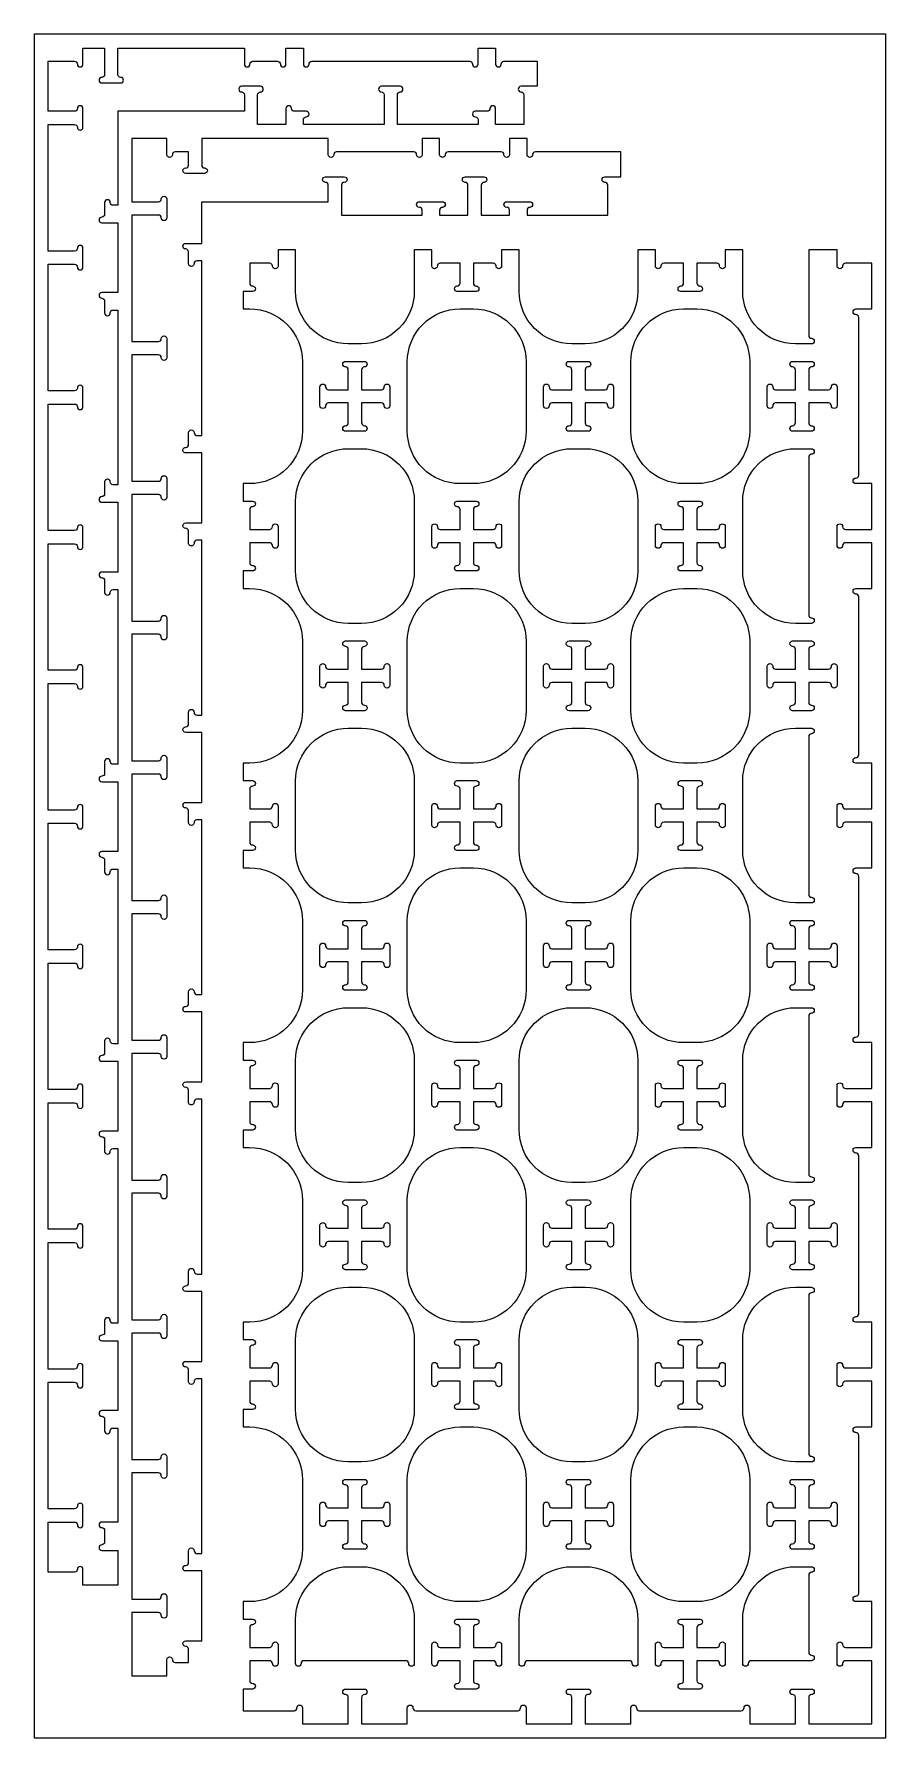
# Model space of a CAD drawing. Header units: inches. Extents: x 1367 to 1651, y -1653 to -1438.
# Drawn here: x 1445.7 to 1493.7, y -1652.5 to -1556.5 of the extents above; entities that cross this region are included whole.
import ezdxf

# ---------------------------------------------------------------- set-up
doc = ezdxf.new("R2010")
doc.units = ezdxf.units.IN
doc.header["$MEASUREMENT"] = 0
doc.layers.add('000_NOTES', color=6, linetype='Continuous')
doc.layers.add('CUT_THRU', color=7, linetype='Continuous')

msp = doc.modelspace()

# ---------------------------------------------------------------- linework, layer by layer
at = {"layer": 'CUT_THRU'}
for points in [[(1473.16, -1559.793, -0.414214), (1473.318, -1559.951), (1473.318, -1561.634), (1471.723, -1561.634), (1471.723, -1560.728, 1), (1471.408, -1560.728, -0.414214), (1471.251, -1560.886), (1470.581, -1560.886, 1), (1470.581, -1561.201, -0.414214), (1470.739, -1561.358), (1470.739, -1561.634), (1466.192, -1561.634), (1466.192, -1559.951, -0.414214), (1466.349, -1559.793, 1), (1466.349, -1559.478), (1465.286, -1559.478, 1), (1465.286, -1559.793, -0.414214), (1465.444, -1559.951), (1465.444, -1561.634), (1460.896, -1561.634), (1460.896, -1561.358, -0.414214), (1461.054, -1561.201, 1), (1461.054, -1560.886), (1460.384, -1560.886, -0.414214), (1460.227, -1560.728, 1), (1459.912, -1560.728), (1459.912, -1561.634), (1458.318, -1561.634), (1458.318, -1559.951, -0.414214), (1458.475, -1559.793, 1), (1458.475, -1559.478), (1457.412, -1559.478, 1), (1457.412, -1559.793, -0.414214), (1457.569, -1559.951), (1457.569, -1560.886), (1450.444, -1560.886), (1450.444, -1566.181), (1450.168, -1566.181, -0.414214), (1450.01, -1566.024, 1), (1449.695, -1566.024), (1449.695, -1566.693, -0.414214), (1449.538, -1566.85, 1), (1449.538, -1567.165), (1450.444, -1567.165), (1450.444, -1571.102), (1449.538, -1571.102, 1), (1449.538, -1571.417, -0.414214), (1449.695, -1571.575), (1449.695, -1572.244, 1), (1450.01, -1572.244, -0.414214), (1450.168, -1572.087), (1450.444, -1572.087), (1450.444, -1581.929), (1450.168, -1581.929, -0.414214), (1450.01, -1581.772, 1), (1449.695, -1581.772), (1449.695, -1582.441, -0.414214), (1449.538, -1582.599, 1), (1449.538, -1582.913), (1450.444, -1582.913), (1450.444, -1586.85), (1449.538, -1586.85, 1), (1449.538, -1587.165, -0.414214), (1449.695, -1587.323), (1449.695, -1587.992, 1), (1450.01, -1587.992, -0.414214), (1450.168, -1587.835), (1450.444, -1587.835), (1450.444, -1597.677), (1450.168, -1597.677, -0.414214), (1450.01, -1597.52, 1), (1449.695, -1597.52), (1449.695, -1598.189, -0.414214), (1449.538, -1598.347, 1), (1449.538, -1598.662), (1450.444, -1598.662), (1450.444, -1602.599), (1449.538, -1602.599, 1), (1449.538, -1602.913, -0.414214), (1449.695, -1603.071), (1449.695, -1603.74, 1), (1450.01, -1603.74, -0.414214), (1450.168, -1603.583), (1450.444, -1603.583), (1450.444, -1613.425), (1450.168, -1613.425, -0.414214), (1450.01, -1613.268, 1), (1449.695, -1613.268), (1449.695, -1613.937, -0.414214), (1449.538, -1614.095, 1), (1449.538, -1614.41), (1450.444, -1614.41), (1450.444, -1618.347), (1449.538, -1618.347, 1), (1449.538, -1618.662, -0.414214), (1449.695, -1618.819), (1449.695, -1619.488, 1), (1450.01, -1619.488, -0.414214), (1450.168, -1619.331), (1450.444, -1619.331), (1450.444, -1629.173), (1450.168, -1629.173, -0.414214), (1450.01, -1629.016, 1), (1449.695, -1629.016), (1449.695, -1629.685, -0.414214), (1449.538, -1629.843, 1), (1449.538, -1630.158), (1450.444, -1630.158), (1450.444, -1634.095), (1449.538, -1634.095, 1), (1449.538, -1634.41, -0.414214), (1449.695, -1634.567), (1449.695, -1635.236, 1), (1450.01, -1635.236, -0.414214), (1450.168, -1635.079), (1450.444, -1635.079), (1450.444, -1640.374), (1449.538, -1640.374, 1), (1449.538, -1640.689, -0.414214), (1449.695, -1640.847), (1449.695, -1641.496, -0.414214), (1449.538, -1641.654, 1), (1449.538, -1641.969), (1450.444, -1641.969), (1450.444, -1643.937), (1448.475, -1643.937), (1448.475, -1643.032, 1), (1448.16, -1643.032, -0.414214), (1448.003, -1643.189), (1446.507, -1643.189), (1446.507, -1640.374), (1448.003, -1640.374, -0.414214), (1448.16, -1640.532, 1), (1448.475, -1640.532), (1448.475, -1639.469, 1), (1448.16, -1639.469, -0.414214), (1448.003, -1639.626), (1446.507, -1639.626), (1446.507, -1632.5), (1448.003, -1632.5, -0.414214), (1448.16, -1632.658, 1), (1448.475, -1632.658), (1448.475, -1631.595, 1), (1448.16, -1631.595, -0.414214), (1448.003, -1631.752), (1446.507, -1631.752), (1446.507, -1624.626), (1448.003, -1624.626, -0.414214), (1448.16, -1624.784, 1), (1448.475, -1624.784), (1448.475, -1623.721, 1), (1448.16, -1623.721, -0.414214), (1448.003, -1623.878), (1446.507, -1623.878), (1446.507, -1616.752), (1448.003, -1616.752, -0.414214), (1448.16, -1616.91, 1), (1448.475, -1616.91), (1448.475, -1615.847, 1), (1448.16, -1615.847, -0.414214), (1448.003, -1616.004), (1446.507, -1616.004), (1446.507, -1608.878), (1448.003, -1608.878, -0.414214), (1448.16, -1609.036, 1), (1448.475, -1609.036), (1448.475, -1607.973, 1), (1448.16, -1607.973, -0.414214), (1448.003, -1608.13), (1446.507, -1608.13), (1446.507, -1601.004), (1448.003, -1601.004, -0.414214), (1448.16, -1601.162, 1), (1448.475, -1601.162), (1448.475, -1600.099, 1), (1448.16, -1600.099, -0.414214), (1448.003, -1600.256), (1446.507, -1600.256), (1446.507, -1593.13), (1448.003, -1593.13, -0.414214), (1448.16, -1593.287, 1), (1448.475, -1593.287), (1448.475, -1592.225, 1), (1448.16, -1592.225, -0.414214), (1448.003, -1592.382), (1446.507, -1592.382), (1446.507, -1585.256), (1448.003, -1585.256, -0.414214), (1448.16, -1585.413, 1), (1448.475, -1585.413), (1448.475, -1584.35, 1), (1448.16, -1584.35, -0.414214), (1448.003, -1584.508), (1446.507, -1584.508), (1446.507, -1577.382), (1448.003, -1577.382, -0.414214), (1448.16, -1577.539, 1), (1448.475, -1577.539), (1448.475, -1576.476, 1), (1448.16, -1576.476, -0.414214), (1448.003, -1576.634), (1446.507, -1576.634), (1446.507, -1569.508), (1448.003, -1569.508, -0.414214), (1448.16, -1569.665, 1), (1448.475, -1569.665), (1448.475, -1568.602, 1), (1448.16, -1568.602, -0.414214), (1448.003, -1568.76), (1446.507, -1568.76), (1446.507, -1561.634), (1448.003, -1561.634, -0.414214), (1448.16, -1561.791, 1), (1448.475, -1561.791), (1448.475, -1560.728, 1), (1448.16, -1560.728, -0.414214), (1448.003, -1560.886), (1446.507, -1560.886), (1446.507, -1558.071), (1448.003, -1558.071, -0.414214), (1448.16, -1558.228, 1), (1448.475, -1558.228), (1448.475, -1557.323), (1449.695, -1557.323), (1449.695, -1558.819, -0.414214), (1449.538, -1558.976, 1), (1449.538, -1559.291), (1450.601, -1559.291, 1), (1450.601, -1558.976, -0.414214), (1450.444, -1558.819), (1450.444, -1557.323), (1457.569, -1557.323), (1457.569, -1558.228, 1), (1457.884, -1558.228, -0.414214), (1458.042, -1558.071), (1459.44, -1558.071, -0.414214), (1459.597, -1558.228, 1), (1459.912, -1558.228), (1459.912, -1557.323), (1460.896, -1557.323), (1460.896, -1558.228, 1), (1461.211, -1558.228, -0.414214), (1461.369, -1558.071), (1470.266, -1558.071, -0.414214), (1470.424, -1558.228, 1), (1470.739, -1558.228), (1470.739, -1557.323), (1471.723, -1557.323), (1471.723, -1558.228, 1), (1472.038, -1558.228, -0.414214), (1472.195, -1558.071), (1474.066, -1558.071), (1474.066, -1559.478), (1473.16, -1559.478, 1), (1473.16, -1559.793, -0.414214)], [(1478.79, -1563.169), (1473.967, -1563.169, 0.414214), (1473.81, -1563.327, -1), (1473.495, -1563.327), (1473.495, -1562.421), (1472.51, -1562.421), (1472.51, -1563.327, -1), (1472.195, -1563.327, 0.414214), (1472.038, -1563.169), (1469.046, -1563.169, 0.414214), (1468.888, -1563.327, -1), (1468.573, -1563.327), (1468.573, -1562.421), (1467.589, -1562.421), (1467.589, -1563.327, -1), (1467.274, -1563.327, 0.414214), (1467.117, -1563.169), (1462.766, -1563.169, 0.414214), (1462.609, -1563.327, -1), (1462.294, -1563.327), (1462.294, -1562.421), (1455.168, -1562.421), (1455.168, -1563.917, 0.414214), (1455.325, -1564.075, -1), (1455.325, -1564.39), (1454.262, -1564.39, -1), (1454.262, -1564.075, 0.414214), (1454.42, -1563.917), (1454.42, -1563.169), (1453.672, -1563.169, 0.414214), (1453.514, -1563.327, -1), (1453.199, -1563.327), (1453.199, -1562.421), (1451.231, -1562.421), (1451.231, -1565.984), (1452.727, -1565.984, 0.414214), (1452.884, -1565.827, -1), (1453.199, -1565.827), (1453.199, -1566.89, -1), (1452.884, -1566.89, 0.414214), (1452.727, -1566.732), (1451.231, -1566.732), (1451.231, -1573.858), (1452.727, -1573.858, 0.414214), (1452.884, -1573.701, -1), (1453.199, -1573.701), (1453.199, -1574.764, -1), (1452.884, -1574.764, 0.414214), (1452.727, -1574.606), (1451.231, -1574.606), (1451.231, -1581.732), (1452.727, -1581.732, 0.414214), (1452.884, -1581.575, -1), (1453.199, -1581.575), (1453.199, -1582.638, -1), (1452.884, -1582.638, 0.414214), (1452.727, -1582.48), (1451.231, -1582.48), (1451.231, -1589.606), (1452.727, -1589.606, 0.414214), (1452.884, -1589.449, -1), (1453.199, -1589.449), (1453.199, -1590.512, -1), (1452.884, -1590.512, 0.414214), (1452.727, -1590.354), (1451.231, -1590.354), (1451.231, -1597.48), (1452.727, -1597.48, 0.414214), (1452.884, -1597.323, -1), (1453.199, -1597.323), (1453.199, -1598.386, -1), (1452.884, -1598.386, 0.414214), (1452.727, -1598.228), (1451.231, -1598.228), (1451.231, -1605.354), (1452.727, -1605.354, 0.414214), (1452.884, -1605.197, -1), (1453.199, -1605.197), (1453.199, -1606.26, -1), (1452.884, -1606.26, 0.414214), (1452.727, -1606.102), (1451.231, -1606.102), (1451.231, -1613.228), (1452.727, -1613.228, 0.414214), (1452.884, -1613.071, -1), (1453.199, -1613.071), (1453.199, -1614.134, -1), (1452.884, -1614.134, 0.414214), (1452.727, -1613.976), (1451.231, -1613.976), (1451.231, -1621.102), (1452.727, -1621.102, 0.414214), (1452.884, -1620.945, -1), (1453.199, -1620.945), (1453.199, -1622.008, -1), (1452.884, -1622.008, 0.414214), (1452.727, -1621.85), (1451.231, -1621.85), (1451.231, -1628.976), (1452.727, -1628.976, 0.414214), (1452.884, -1628.819, -1), (1453.199, -1628.819), (1453.199, -1629.882, -1), (1452.884, -1629.882, 0.414214), (1452.727, -1629.725), (1451.231, -1629.725), (1451.231, -1636.85), (1452.727, -1636.85, 0.414214), (1452.884, -1636.693, -1), (1453.199, -1636.693), (1453.199, -1637.756, -1), (1452.884, -1637.756, 0.414214), (1452.727, -1637.599), (1451.231, -1637.599), (1451.231, -1644.725), (1452.727, -1644.725, 0.414214), (1452.884, -1644.567, -1), (1453.199, -1644.567), (1453.199, -1645.63, -1), (1452.884, -1645.63, 0.414214), (1452.727, -1645.473), (1451.231, -1645.473), (1451.231, -1649.036), (1453.199, -1649.036), (1453.199, -1648.13, -1), (1453.514, -1648.13, 0.414214), (1453.672, -1648.287), (1454.42, -1648.287), (1454.42, -1647.525, 0.386903), (1454.263, -1647.382, -1), (1454.262, -1647.067), (1454.42, -1647.067), (1455.168, -1647.067), (1455.168, -1643.13), (1454.42, -1643.13), (1454.262, -1643.13, -1), (1454.263, -1642.815, 0.442973), (1454.42, -1642.642), (1454.42, -1642.146), (1454.421, -1642.146), (1454.422, -1641.988, -1), (1454.737, -1641.989, 0.442995), (1454.909, -1642.146), (1455.168, -1642.146), (1455.168, -1632.303), (1454.879, -1632.303, 0.386882), (1454.737, -1632.46, -1), (1454.422, -1632.461), (1454.421, -1632.303), (1454.42, -1632.303), (1454.42, -1631.777, 0.386903), (1454.263, -1631.634, -1), (1454.262, -1631.319), (1454.42, -1631.319), (1455.168, -1631.319), (1455.168, -1627.382), (1454.42, -1627.382), (1454.262, -1627.382, -1), (1454.263, -1627.067, 0.442973), (1454.42, -1626.894), (1454.42, -1626.398), (1454.421, -1626.398), (1454.422, -1626.24, -1), (1454.737, -1626.241, 0.442995), (1454.909, -1626.398), (1455.168, -1626.398), (1455.168, -1616.555), (1454.878, -1616.555, 0.386903), (1454.735, -1616.712, -1), (1454.42, -1616.713), (1454.42, -1616.555), (1454.42, -1616.029, 0.386903), (1454.263, -1615.886, -1), (1454.262, -1615.571), (1454.42, -1615.571), (1455.168, -1615.571), (1455.168, -1611.634), (1454.42, -1611.634), (1454.262, -1611.634, -1), (1454.263, -1611.319, 0.442973), (1454.42, -1611.146), (1454.42, -1610.65), (1454.421, -1610.65), (1454.422, -1610.492, -1), (1454.737, -1610.493, 0.442995), (1454.909, -1610.65), (1455.168, -1610.65), (1455.168, -1600.807), (1454.879, -1600.807, 0.386882), (1454.737, -1600.964, -1), (1454.422, -1600.965), (1454.421, -1600.807), (1454.42, -1600.807), (1454.42, -1600.281, 0.386903), (1454.263, -1600.138, -1), (1454.262, -1599.823), (1454.42, -1599.823), (1455.168, -1599.823), (1455.168, -1595.886), (1454.42, -1595.886), (1454.262, -1595.886, -1), (1454.263, -1595.571, 0.442973), (1454.42, -1595.398), (1454.42, -1594.902), (1454.42, -1594.744, -1), (1454.735, -1594.745, 0.442973), (1454.908, -1594.902), (1455.168, -1594.902), (1455.168, -1585.059), (1454.879, -1585.059, 0.386882), (1454.737, -1585.216, -1), (1454.422, -1585.217), (1454.421, -1585.059), (1454.42, -1585.059), (1454.42, -1584.533, 0.386903), (1454.263, -1584.39, -1), (1454.262, -1584.075), (1454.42, -1584.075), (1455.168, -1584.075), (1455.168, -1580.138), (1454.42, -1580.138), (1454.262, -1580.138, -1), (1454.263, -1579.823, 0.442973), (1454.42, -1579.65), (1454.42, -1579.154), (1454.421, -1579.154), (1454.422, -1578.996, -1), (1454.737, -1578.997, 0.442995), (1454.909, -1579.154), (1455.168, -1579.154), (1455.168, -1569.311), (1454.892, -1569.311, 0.414214), (1454.735, -1569.469, -1), (1454.42, -1569.469), (1454.42, -1568.799, 0.414214), (1454.262, -1568.642, -1), (1454.262, -1568.327), (1455.168, -1568.327), (1455.168, -1565.984), (1462.294, -1565.984), (1462.294, -1565.049, 0.414214), (1462.136, -1564.892, -1), (1462.136, -1564.577), (1463.199, -1564.577, -1), (1463.199, -1564.892, 0.414214), (1463.042, -1565.049), (1463.042, -1566.732), (1467.589, -1566.732), (1467.589, -1566.457, 0.414214), (1467.432, -1566.299, -1), (1467.432, -1565.984), (1468.731, -1565.984, -1), (1468.731, -1566.299, 0.414214), (1468.573, -1566.457), (1468.573, -1566.732), (1470.168, -1566.732), (1470.168, -1565.049, 0.414214), (1470.01, -1564.892, -1), (1470.01, -1564.577), (1471.073, -1564.577, -1), (1471.073, -1564.892, 0.414214), (1470.916, -1565.049), (1470.916, -1566.732), (1472.51, -1566.732), (1472.51, -1566.457, 0.414214), (1472.353, -1566.299, -1), (1472.353, -1565.984), (1473.652, -1565.984, -1), (1473.652, -1566.299, 0.414214), (1473.495, -1566.457), (1473.495, -1566.732), (1478.042, -1566.732), (1478.042, -1565.049, 0.414214), (1477.884, -1564.892, -1), (1477.884, -1564.577), (1478.79, -1564.577), (1478.79, -1563.169)], [(1473.05, -1571.02), (1473.05, -1568.697), (1472.066, -1568.697), (1472.066, -1569.602, -1), (1471.751, -1569.602, 0.414214), (1471.593, -1569.445), (1470.471, -1569.445), (1470.471, -1570.567, 0.414214), (1470.629, -1570.725, -1), (1470.629, -1571.039), (1469.566, -1571.039, -1), (1469.566, -1570.725, 0.414214), (1469.723, -1570.567), (1469.723, -1569.445), (1468.601, -1569.445, 0.414214), (1468.444, -1569.602, -1), (1468.129, -1569.602), (1468.129, -1568.697), (1467.144, -1568.697), (1467.144, -1571.02, -0.414214), (1464.172, -1573.992), (1463.424, -1573.992, -0.414214), (1460.451, -1571.02), (1460.451, -1568.697), (1459.467, -1568.697), (1459.467, -1569.602, -1), (1459.152, -1569.602, 0.414214), (1458.995, -1569.445), (1457.873, -1569.445), (1457.873, -1570.567, 0.414214), (1458.03, -1570.725, -1), (1458.03, -1571.039), (1457.499, -1571.039), (1457.499, -1572.024), (1457.873, -1572.024, -0.414214), (1460.845, -1574.996), (1460.845, -1578.894, -0.414214), (1457.873, -1581.866), (1457.499, -1581.866), (1457.499, -1582.85), (1458.03, -1582.85, -1), (1458.03, -1583.165, 0.414214), (1457.873, -1583.323), (1457.873, -1584.445), (1458.995, -1584.445, 0.414214), (1459.152, -1584.287, -1), (1459.467, -1584.287), (1459.467, -1585.35, -1), (1459.152, -1585.35, 0.414214), (1458.995, -1585.193), (1457.873, -1585.193), (1457.873, -1586.315, 0.414214), (1458.03, -1586.473, -1), (1458.03, -1586.787), (1457.499, -1586.787), (1457.499, -1587.772), (1457.873, -1587.772, -0.414214), (1460.845, -1590.744), (1460.845, -1594.642, -0.414214), (1457.873, -1597.614), (1457.499, -1597.614), (1457.499, -1598.599), (1458.03, -1598.599, -1), (1458.03, -1598.913, 0.414214), (1457.873, -1599.071), (1457.873, -1600.193), (1458.995, -1600.193, 0.414214), (1459.152, -1600.036, -1), (1459.467, -1600.036), (1459.467, -1601.099, -1), (1459.152, -1601.099, 0.414214), (1458.995, -1600.941), (1457.873, -1600.941), (1457.873, -1602.063, 0.414214), (1458.03, -1602.221, -1), (1458.03, -1602.536), (1457.499, -1602.536), (1457.499, -1603.52), (1457.873, -1603.52, -0.414214), (1460.845, -1606.492), (1460.845, -1610.39, -0.414214), (1457.873, -1613.362), (1457.499, -1613.362), (1457.499, -1614.347), (1458.03, -1614.347, -1), (1458.03, -1614.662, 0.414214), (1457.873, -1614.819), (1457.873, -1615.941), (1458.995, -1615.941, 0.414214), (1459.152, -1615.784, -1), (1459.467, -1615.784), (1459.467, -1616.847, -1), (1459.152, -1616.847, 0.414214), (1458.995, -1616.689), (1457.873, -1616.689), (1457.873, -1617.811, 0.414214), (1458.03, -1617.969, -1), (1458.03, -1618.284), (1457.499, -1618.284), (1457.499, -1619.268), (1457.873, -1619.268, -0.414214), (1460.845, -1622.24), (1460.845, -1626.138, -0.414214), (1457.873, -1629.11), (1457.499, -1629.11), (1457.499, -1630.095), (1458.03, -1630.095, -1), (1458.03, -1630.41, 0.414214), (1457.873, -1630.567), (1457.873, -1631.689), (1458.995, -1631.689, 0.414214), (1459.152, -1631.532, -1), (1459.467, -1631.532), (1459.467, -1632.595, -1), (1459.152, -1632.595, 0.414214), (1458.995, -1632.437), (1457.873, -1632.437), (1457.873, -1633.559, 0.414214), (1458.03, -1633.717, -1), (1458.03, -1634.032), (1457.499, -1634.032), (1457.499, -1635.016), (1457.873, -1635.016, -0.414214), (1460.845, -1637.988), (1460.845, -1641.886, -0.414214), (1457.873, -1644.858), (1457.499, -1644.858), (1457.499, -1645.843), (1458.03, -1645.843, -1), (1458.03, -1646.158, 0.414214), (1457.873, -1646.315), (1457.873, -1647.437), (1458.995, -1647.437, 0.414214), (1459.152, -1647.28, -1), (1459.467, -1647.28), (1459.467, -1648.343, -1), (1459.152, -1648.343, 0.414214), (1458.995, -1648.185), (1457.873, -1648.185), (1457.873, -1649.307, 0.414214), (1458.03, -1649.465, -1), (1458.03, -1649.78), (1457.499, -1649.78), (1457.499, -1651), (1460.373, -1651, 0.414214), (1460.53, -1650.843, -1), (1460.845, -1650.843), (1460.845, -1651.748), (1463.424, -1651.748), (1463.424, -1650.252, 0.414214), (1463.266, -1650.095, -1), (1463.266, -1649.78), (1464.329, -1649.78, -1), (1464.329, -1650.095, 0.414214), (1464.172, -1650.252), (1464.172, -1651.748), (1466.751, -1651.748), (1466.751, -1650.843, -1), (1467.066, -1650.843, 0.414214), (1467.223, -1651), (1472.971, -1651, 0.414214), (1473.129, -1650.843, -1), (1473.444, -1650.843), (1473.444, -1651.748), (1476.022, -1651.748), (1476.022, -1650.252, 0.414214), (1475.865, -1650.095, -1), (1475.865, -1649.78), (1476.928, -1649.78, -1), (1476.928, -1650.095, 0.414214), (1476.77, -1650.252), (1476.77, -1651.748), (1479.349, -1651.748), (1479.349, -1650.843, -1), (1479.664, -1650.843, 0.414214), (1479.821, -1651), (1485.569, -1651, 0.414214), (1485.727, -1650.843, -1), (1486.042, -1650.843), (1486.042, -1651.748), (1488.621, -1651.748), (1488.621, -1650.252, 0.414214), (1488.463, -1650.095, -1), (1488.463, -1649.78), (1489.526, -1649.78, -1), (1489.526, -1650.095, 0.414214), (1489.369, -1650.252), (1489.369, -1651.748), (1492.932, -1651.748), (1492.932, -1648.185), (1491.436, -1648.185, 0.414214), (1491.278, -1648.343, -1), (1490.963, -1648.343), (1490.963, -1647.28, -1), (1491.278, -1647.28, 0.414214), (1491.436, -1647.437), (1492.932, -1647.437), (1492.932, -1644.858), (1492.026, -1644.858, -1), (1492.026, -1644.543, 0.414214), (1492.184, -1644.386), (1492.184, -1635.488, 0.414214), (1492.026, -1635.331, -1), (1492.026, -1635.016), (1492.932, -1635.016), (1492.932, -1632.437), (1491.436, -1632.437, 0.414214), (1491.278, -1632.595, -1), (1490.963, -1632.595), (1490.963, -1631.532, -1), (1491.278, -1631.532, 0.414214), (1491.436, -1631.689), (1492.932, -1631.689), (1492.932, -1629.11), (1492.026, -1629.11, -1), (1492.026, -1628.795, 0.414214), (1492.184, -1628.638), (1492.184, -1619.74, 0.414214), (1492.026, -1619.583, -1), (1492.026, -1619.268), (1492.932, -1619.268), (1492.932, -1616.689), (1491.436, -1616.689, 0.414214), (1491.278, -1616.847, -1), (1490.963, -1616.847), (1490.963, -1615.784, -1), (1491.278, -1615.784, 0.414214), (1491.436, -1615.941), (1492.932, -1615.941), (1492.932, -1613.362), (1492.026, -1613.362, -1), (1492.026, -1613.047, 0.414214), (1492.184, -1612.89), (1492.184, -1603.992, 0.414214), (1492.026, -1603.835, -1), (1492.026, -1603.52), (1492.932, -1603.52), (1492.932, -1600.941), (1491.436, -1600.941, 0.414214), (1491.278, -1601.099, -1), (1490.963, -1601.099), (1490.963, -1600.036, -1), (1491.278, -1600.036, 0.414214), (1491.436, -1600.193), (1492.932, -1600.193), (1492.932, -1597.614), (1492.026, -1597.614, -1), (1492.026, -1597.299, 0.414214), (1492.184, -1597.142), (1492.184, -1588.244, 0.414214), (1492.026, -1588.087, -1), (1492.026, -1587.772), (1492.932, -1587.772), (1492.932, -1585.193), (1491.436, -1585.193, 0.414214), (1491.278, -1585.35, -1), (1490.963, -1585.35), (1490.963, -1584.287, -1), (1491.278, -1584.287, 0.414214), (1491.436, -1584.445), (1492.932, -1584.445), (1492.932, -1581.866), (1492.026, -1581.866, -1), (1492.026, -1581.551, 0.414214), (1492.184, -1581.394), (1492.184, -1572.496, 0.414214), (1492.026, -1572.339, -1), (1492.026, -1572.024), (1492.932, -1572.024), (1492.932, -1569.445), (1491.436, -1569.445, 0.414214), (1491.278, -1569.602, -1), (1490.963, -1569.602), (1490.963, -1568.697), (1489.369, -1568.697), (1489.369, -1573.52, 0.414214), (1489.526, -1573.677, -1), (1489.526, -1573.992), (1488.621, -1573.992, -0.414214), (1485.648, -1571.02), (1485.648, -1568.697), (1484.664, -1568.697), (1484.664, -1569.602, -1), (1484.349, -1569.602, 0.414214), (1484.192, -1569.445), (1483.069, -1569.445), (1483.069, -1570.567, 0.414214), (1483.227, -1570.725, -1), (1483.227, -1571.039), (1482.164, -1571.039, -1), (1482.164, -1570.725, 0.414214), (1482.321, -1570.567), (1482.321, -1569.445), (1481.199, -1569.445, 0.414214), (1481.042, -1569.602, -1), (1480.727, -1569.602), (1480.727, -1568.697), (1479.743, -1568.697), (1479.743, -1571.02, -0.414214), (1476.77, -1573.992), (1476.022, -1573.992, -0.414214), (1473.05, -1571.02)], [(1473.444, -1574.996), (1473.444, -1578.894, -0.414214), (1470.471, -1581.866), (1469.723, -1581.866, -0.414214), (1466.751, -1578.894), (1466.751, -1574.996, -0.414214), (1469.723, -1572.024), (1470.471, -1572.024, -0.414214), (1473.444, -1574.996)], [(1482.321, -1572.024), (1483.069, -1572.024, -0.414214), (1486.042, -1574.996), (1486.042, -1578.894, -0.414214), (1483.069, -1581.866), (1482.321, -1581.866, -0.414214), (1479.349, -1578.894), (1479.349, -1574.996, -0.414214), (1482.321, -1572.024)], [(1465.766, -1576.413), (1465.766, -1577.476, -1), (1465.451, -1577.476, 0.414214), (1465.294, -1577.319), (1464.172, -1577.319), (1464.172, -1578.441, 0.414214), (1464.329, -1578.599, -1), (1464.329, -1578.913), (1463.266, -1578.913, -1), (1463.266, -1578.599, 0.414214), (1463.424, -1578.441), (1463.424, -1577.319), (1462.302, -1577.319, 0.414214), (1462.144, -1577.476, -1), (1461.829, -1577.476), (1461.829, -1576.413, -1), (1462.144, -1576.413, 0.414214), (1462.302, -1576.571), (1463.424, -1576.571), (1463.424, -1575.449, 0.414214), (1463.266, -1575.291, -1), (1463.266, -1574.976), (1464.329, -1574.976, -1), (1464.329, -1575.291, 0.414214), (1464.172, -1575.449), (1464.172, -1576.571), (1465.294, -1576.571, 0.414214), (1465.451, -1576.413, -1), (1465.766, -1576.413)], [(1475.865, -1574.976), (1476.928, -1574.976, -1), (1476.928, -1575.291, 0.414214), (1476.77, -1575.449), (1476.77, -1576.571), (1477.892, -1576.571, 0.414214), (1478.05, -1576.413, -1), (1478.365, -1576.413), (1478.365, -1577.476, -1), (1478.05, -1577.476, 0.414214), (1477.892, -1577.319), (1476.77, -1577.319), (1476.77, -1578.441, 0.414214), (1476.928, -1578.599, -1), (1476.928, -1578.913), (1475.865, -1578.913, -1), (1475.865, -1578.599, 0.414214), (1476.022, -1578.441), (1476.022, -1577.319), (1474.9, -1577.319, 0.414214), (1474.743, -1577.476, -1), (1474.428, -1577.476), (1474.428, -1576.413, -1), (1474.743, -1576.413, 0.414214), (1474.9, -1576.571), (1476.022, -1576.571), (1476.022, -1575.449, 0.414214), (1475.865, -1575.291, -1), (1475.865, -1574.976)], [(1487.026, -1576.413, -1), (1487.341, -1576.413, 0.414214), (1487.499, -1576.571), (1488.621, -1576.571), (1488.621, -1575.449, 0.414214), (1488.463, -1575.291, -1), (1488.463, -1574.976), (1489.526, -1574.976, -1), (1489.526, -1575.291, 0.414214), (1489.369, -1575.449), (1489.369, -1576.571), (1490.491, -1576.571, 0.414214), (1490.648, -1576.413, -1), (1490.963, -1576.413), (1490.963, -1577.476, -1), (1490.648, -1577.476, 0.414214), (1490.491, -1577.319), (1489.369, -1577.319), (1489.369, -1578.441, 0.414214), (1489.526, -1578.599, -1), (1489.526, -1578.913), (1488.463, -1578.913, -1), (1488.463, -1578.599, 0.414214), (1488.621, -1578.441), (1488.621, -1577.319), (1487.499, -1577.319, 0.414214), (1487.341, -1577.476, -1), (1487.026, -1577.476), (1487.026, -1576.413, -1)], [(1467.144, -1582.87), (1467.144, -1586.768, -0.414214), (1464.172, -1589.74), (1463.424, -1589.74, -0.414214), (1460.451, -1586.768), (1460.451, -1582.87, -0.414214), (1463.424, -1579.898), (1464.172, -1579.898, -0.414214), (1467.144, -1582.87)], [(1476.022, -1579.898), (1476.77, -1579.898, -0.414214), (1479.743, -1582.87), (1479.743, -1586.768, -0.414214), (1476.77, -1589.74), (1476.022, -1589.74, -0.414214), (1473.05, -1586.768), (1473.05, -1582.87, -0.414214), (1476.022, -1579.898)], [(1488.621, -1579.898), (1489.526, -1579.898, -1), (1489.526, -1580.213, 0.414214), (1489.369, -1580.37), (1489.369, -1589.268, 0.414214), (1489.526, -1589.425, -1), (1489.526, -1589.74), (1488.621, -1589.74, -0.414214), (1485.648, -1586.768), (1485.648, -1582.87, -0.414214), (1488.621, -1579.898)], [(1470.629, -1582.85, -1), (1470.629, -1583.165, 0.414214), (1470.471, -1583.323), (1470.471, -1584.445), (1471.593, -1584.445, 0.414214), (1471.751, -1584.287, -1), (1472.066, -1584.287), (1472.066, -1585.35, -1), (1471.751, -1585.35, 0.414214), (1471.593, -1585.193), (1470.471, -1585.193), (1470.471, -1586.315, 0.414214), (1470.629, -1586.473, -1), (1470.629, -1586.787), (1469.566, -1586.787, -1), (1469.566, -1586.473, 0.414214), (1469.723, -1586.315), (1469.723, -1585.193), (1468.601, -1585.193, 0.414214), (1468.444, -1585.35, -1), (1468.129, -1585.35), (1468.129, -1584.287, -1), (1468.444, -1584.287, 0.414214), (1468.601, -1584.445), (1469.723, -1584.445), (1469.723, -1583.323, 0.414214), (1469.566, -1583.165, -1), (1469.566, -1582.85), (1470.629, -1582.85, -1)], [(1482.164, -1582.85), (1483.227, -1582.85, -1), (1483.227, -1583.165, 0.414214), (1483.069, -1583.323), (1483.069, -1584.445), (1484.192, -1584.445, 0.414214), (1484.349, -1584.287, -1), (1484.664, -1584.287), (1484.664, -1585.35, -1), (1484.349, -1585.35, 0.414214), (1484.192, -1585.193), (1483.069, -1585.193), (1483.069, -1586.315, 0.414214), (1483.227, -1586.473, -1), (1483.227, -1586.787), (1482.164, -1586.787, -1), (1482.164, -1586.473, 0.414214), (1482.321, -1586.315), (1482.321, -1585.193), (1481.199, -1585.193, 0.414214), (1481.042, -1585.35, -1), (1480.727, -1585.35), (1480.727, -1584.287, -1), (1481.042, -1584.287, 0.414214), (1481.199, -1584.445), (1482.321, -1584.445), (1482.321, -1583.323, 0.414214), (1482.164, -1583.165, -1), (1482.164, -1582.85)], [(1473.444, -1590.744), (1473.444, -1594.642, -0.414214), (1470.471, -1597.614), (1469.723, -1597.614, -0.414214), (1466.751, -1594.642), (1466.751, -1590.744, -0.414214), (1469.723, -1587.772), (1470.471, -1587.772, -0.414214), (1473.444, -1590.744)], [(1482.321, -1587.772), (1483.069, -1587.772, -0.414214), (1486.042, -1590.744), (1486.042, -1594.642, -0.414214), (1483.069, -1597.614), (1482.321, -1597.614, -0.414214), (1479.349, -1594.642), (1479.349, -1590.744, -0.414214), (1482.321, -1587.772)], [(1464.329, -1590.725, -1), (1464.329, -1591.039, 0.414214), (1464.172, -1591.197), (1464.172, -1592.319), (1465.294, -1592.319, 0.414214), (1465.451, -1592.162, -1), (1465.766, -1592.162), (1465.766, -1593.225, -1), (1465.451, -1593.225, 0.414214), (1465.294, -1593.067), (1464.172, -1593.067), (1464.172, -1594.189, 0.414214), (1464.329, -1594.347, -1), (1464.329, -1594.662), (1463.266, -1594.662, -1), (1463.266, -1594.347, 0.414214), (1463.424, -1594.189), (1463.424, -1593.067), (1462.302, -1593.067, 0.414214), (1462.144, -1593.225, -1), (1461.829, -1593.225), (1461.829, -1592.162, -1), (1462.144, -1592.162, 0.414214), (1462.302, -1592.319), (1463.424, -1592.319), (1463.424, -1591.197, 0.414214), (1463.266, -1591.039, -1), (1463.266, -1590.725), (1464.329, -1590.725, -1)], [(1475.865, -1590.725), (1476.928, -1590.725, -1), (1476.928, -1591.039, 0.414214), (1476.77, -1591.197), (1476.77, -1592.319), (1477.892, -1592.319, 0.414214), (1478.05, -1592.162, -1), (1478.365, -1592.162), (1478.365, -1593.225, -1), (1478.05, -1593.225, 0.414214), (1477.892, -1593.067), (1476.77, -1593.067), (1476.77, -1594.189, 0.414214), (1476.928, -1594.347, -1), (1476.928, -1594.662), (1475.865, -1594.662, -1), (1475.865, -1594.347, 0.414214), (1476.022, -1594.189), (1476.022, -1593.067), (1474.9, -1593.067, 0.414214), (1474.743, -1593.225, -1), (1474.428, -1593.225), (1474.428, -1592.162, -1), (1474.743, -1592.162, 0.414214), (1474.9, -1592.319), (1476.022, -1592.319), (1476.022, -1591.197, 0.414214), (1475.865, -1591.039, -1), (1475.865, -1590.725)], [(1488.463, -1590.725), (1489.526, -1590.725, -1), (1489.526, -1591.039, 0.414214), (1489.369, -1591.197), (1489.369, -1592.319), (1490.491, -1592.319, 0.414214), (1490.648, -1592.162, -1), (1490.963, -1592.162), (1490.963, -1593.225, -1), (1490.648, -1593.225, 0.414214), (1490.491, -1593.067), (1489.369, -1593.067), (1489.369, -1594.189, 0.414214), (1489.526, -1594.347, -1), (1489.526, -1594.662), (1488.463, -1594.662, -1), (1488.463, -1594.347, 0.414214), (1488.621, -1594.189), (1488.621, -1593.067), (1487.499, -1593.067, 0.414214), (1487.341, -1593.225, -1), (1487.026, -1593.225), (1487.026, -1592.162, -1), (1487.341, -1592.162, 0.414214), (1487.499, -1592.319), (1488.621, -1592.319), (1488.621, -1591.197, 0.414214), (1488.463, -1591.039, -1), (1488.463, -1590.725)], [(1467.144, -1598.618), (1467.144, -1602.516, -0.414214), (1464.172, -1605.488), (1463.424, -1605.488, -0.414214), (1460.451, -1602.516), (1460.451, -1598.618, -0.414214), (1463.424, -1595.646), (1464.172, -1595.646, -0.414214), (1467.144, -1598.618)], [(1476.022, -1595.646), (1476.77, -1595.646, -0.414214), (1479.743, -1598.618), (1479.743, -1602.516, -0.414214), (1476.77, -1605.488), (1476.022, -1605.488, -0.414214), (1473.05, -1602.516), (1473.05, -1598.618, -0.414214), (1476.022, -1595.646)], [(1488.621, -1595.646), (1489.526, -1595.646, -1), (1489.526, -1595.961, 0.414214), (1489.369, -1596.118), (1489.369, -1605.016, 0.414214), (1489.526, -1605.173, -1), (1489.526, -1605.488), (1488.621, -1605.488, -0.414214), (1485.648, -1602.516), (1485.648, -1598.618, -0.414214), (1488.621, -1595.646)], [(1470.629, -1598.599, -1), (1470.629, -1598.913, 0.414214), (1470.471, -1599.071), (1470.471, -1600.193), (1471.593, -1600.193, 0.414214), (1471.751, -1600.036, -1), (1472.066, -1600.036), (1472.066, -1601.099, -1), (1471.751, -1601.099, 0.414214), (1471.593, -1600.941), (1470.471, -1600.941), (1470.471, -1602.063, 0.414214), (1470.629, -1602.221, -1), (1470.629, -1602.536), (1469.566, -1602.536, -1), (1469.566, -1602.221, 0.414214), (1469.723, -1602.063), (1469.723, -1600.941), (1468.601, -1600.941, 0.414214), (1468.444, -1601.099, -1), (1468.129, -1601.099), (1468.129, -1600.036, -1), (1468.444, -1600.036, 0.414214), (1468.601, -1600.193), (1469.723, -1600.193), (1469.723, -1599.071, 0.414214), (1469.566, -1598.913, -1), (1469.566, -1598.599), (1470.629, -1598.599, -1)], [(1482.164, -1598.599), (1483.227, -1598.599, -1), (1483.227, -1598.913, 0.414214), (1483.069, -1599.071), (1483.069, -1600.193), (1484.192, -1600.193, 0.414214), (1484.349, -1600.036, -1), (1484.664, -1600.036), (1484.664, -1601.099, -1), (1484.349, -1601.099, 0.414214), (1484.192, -1600.941), (1483.069, -1600.941), (1483.069, -1602.063, 0.414214), (1483.227, -1602.221, -1), (1483.227, -1602.536), (1482.164, -1602.536, -1), (1482.164, -1602.221, 0.414214), (1482.321, -1602.063), (1482.321, -1600.941), (1481.199, -1600.941, 0.414214), (1481.042, -1601.099, -1), (1480.727, -1601.099), (1480.727, -1600.036, -1), (1481.042, -1600.036, 0.414214), (1481.199, -1600.193), (1482.321, -1600.193), (1482.321, -1599.071, 0.414214), (1482.164, -1598.913, -1), (1482.164, -1598.599)], [(1473.444, -1606.492), (1473.444, -1610.39, -0.414214), (1470.471, -1613.362), (1469.723, -1613.362, -0.414214), (1466.751, -1610.39), (1466.751, -1606.492, -0.414214), (1469.723, -1603.52), (1470.471, -1603.52, -0.414214), (1473.444, -1606.492)], [(1482.321, -1603.52), (1483.069, -1603.52, -0.414214), (1486.042, -1606.492), (1486.042, -1610.39, -0.414214), (1483.069, -1613.362), (1482.321, -1613.362, -0.414214), (1479.349, -1610.39), (1479.349, -1606.492, -0.414214), (1482.321, -1603.52)], [(1464.329, -1606.473, -1), (1464.329, -1606.787, 0.414214), (1464.172, -1606.945), (1464.172, -1608.067), (1465.294, -1608.067, 0.414214), (1465.451, -1607.91, -1), (1465.766, -1607.91), (1465.766, -1608.973, -1), (1465.451, -1608.973, 0.414214), (1465.294, -1608.815), (1464.172, -1608.815), (1464.172, -1609.937, 0.414214), (1464.329, -1610.095, -1), (1464.329, -1610.41), (1463.266, -1610.41, -1), (1463.266, -1610.095, 0.414214), (1463.424, -1609.937), (1463.424, -1608.815), (1462.302, -1608.815, 0.414214), (1462.144, -1608.973, -1), (1461.829, -1608.973), (1461.829, -1607.91, -1), (1462.144, -1607.91, 0.414214), (1462.302, -1608.067), (1463.424, -1608.067), (1463.424, -1606.945, 0.414214), (1463.266, -1606.787, -1), (1463.266, -1606.473), (1464.329, -1606.473, -1)], [(1475.865, -1606.473), (1476.928, -1606.473, -1), (1476.928, -1606.787, 0.414214), (1476.77, -1606.945), (1476.77, -1608.067), (1477.892, -1608.067, 0.414214), (1478.05, -1607.91, -1), (1478.365, -1607.91), (1478.365, -1608.973, -1), (1478.05, -1608.973, 0.414214), (1477.892, -1608.815), (1476.77, -1608.815), (1476.77, -1609.937, 0.414214), (1476.928, -1610.095, -1), (1476.928, -1610.41), (1475.865, -1610.41, -1), (1475.865, -1610.095, 0.414214), (1476.022, -1609.937), (1476.022, -1608.815), (1474.9, -1608.815, 0.414214), (1474.743, -1608.973, -1), (1474.428, -1608.973), (1474.428, -1607.91, -1), (1474.743, -1607.91, 0.414214), (1474.9, -1608.067), (1476.022, -1608.067), (1476.022, -1606.945, 0.414214), (1475.865, -1606.787, -1), (1475.865, -1606.473)], [(1488.463, -1606.473), (1489.526, -1606.473, -1), (1489.526, -1606.787, 0.414214), (1489.369, -1606.945), (1489.369, -1608.067), (1490.491, -1608.067, 0.414214), (1490.648, -1607.91, -1), (1490.963, -1607.91), (1490.963, -1608.973, -1), (1490.648, -1608.973, 0.414214), (1490.491, -1608.815), (1489.369, -1608.815), (1489.369, -1609.937, 0.414214), (1489.526, -1610.095, -1), (1489.526, -1610.41), (1488.463, -1610.41, -1), (1488.463, -1610.095, 0.414214), (1488.621, -1609.937), (1488.621, -1608.815), (1487.499, -1608.815, 0.414214), (1487.341, -1608.973, -1), (1487.026, -1608.973), (1487.026, -1607.91, -1), (1487.341, -1607.91, 0.414214), (1487.499, -1608.067), (1488.621, -1608.067), (1488.621, -1606.945, 0.414214), (1488.463, -1606.787, -1), (1488.463, -1606.473)], [(1467.144, -1614.366), (1467.144, -1618.264, -0.414214), (1464.172, -1621.236), (1463.424, -1621.236, -0.414214), (1460.451, -1618.264), (1460.451, -1614.366, -0.414214), (1463.424, -1611.394), (1464.172, -1611.394, -0.414214), (1467.144, -1614.366)], [(1476.022, -1611.394), (1476.77, -1611.394, -0.414214), (1479.743, -1614.366), (1479.743, -1618.264, -0.414214), (1476.77, -1621.236), (1476.022, -1621.236, -0.414214), (1473.05, -1618.264), (1473.05, -1614.366, -0.414214), (1476.022, -1611.394)], [(1488.621, -1611.394), (1489.526, -1611.394, -1), (1489.526, -1611.709, 0.414214), (1489.369, -1611.866), (1489.369, -1620.764, 0.414214), (1489.526, -1620.921, -1), (1489.526, -1621.236), (1488.621, -1621.236, -0.414214), (1485.648, -1618.264), (1485.648, -1614.366, -0.414214), (1488.621, -1611.394)], [(1470.629, -1614.347, -1), (1470.629, -1614.662, 0.414214), (1470.471, -1614.819), (1470.471, -1615.941), (1471.593, -1615.941, 0.414214), (1471.751, -1615.784, -1), (1472.066, -1615.784), (1472.066, -1616.847, -1), (1471.751, -1616.847, 0.414214), (1471.593, -1616.689), (1470.471, -1616.689), (1470.471, -1617.811, 0.414214), (1470.629, -1617.969, -1), (1470.629, -1618.284), (1469.566, -1618.284, -1), (1469.566, -1617.969, 0.414214), (1469.723, -1617.811), (1469.723, -1616.689), (1468.601, -1616.689, 0.414214), (1468.444, -1616.847, -1), (1468.129, -1616.847), (1468.129, -1615.784, -1), (1468.444, -1615.784, 0.414214), (1468.601, -1615.941), (1469.723, -1615.941), (1469.723, -1614.819, 0.414214), (1469.566, -1614.662, -1), (1469.566, -1614.347), (1470.629, -1614.347, -1)], [(1482.164, -1614.347), (1483.227, -1614.347, -1), (1483.227, -1614.662, 0.414214), (1483.069, -1614.819), (1483.069, -1615.941), (1484.192, -1615.941, 0.414214), (1484.349, -1615.784, -1), (1484.664, -1615.784), (1484.664, -1616.847, -1), (1484.349, -1616.847, 0.414214), (1484.192, -1616.689), (1483.069, -1616.689), (1483.069, -1617.811, 0.414214), (1483.227, -1617.969, -1), (1483.227, -1618.284), (1482.164, -1618.284, -1), (1482.164, -1617.969, 0.414214), (1482.321, -1617.811), (1482.321, -1616.689), (1481.199, -1616.689, 0.414214), (1481.042, -1616.847, -1), (1480.727, -1616.847), (1480.727, -1615.784, -1), (1481.042, -1615.784, 0.414214), (1481.199, -1615.941), (1482.321, -1615.941), (1482.321, -1614.819, 0.414214), (1482.164, -1614.662, -1), (1482.164, -1614.347)], [(1470.471, -1619.268, -0.414214), (1473.444, -1622.24), (1473.444, -1626.138, -0.414214), (1470.471, -1629.11), (1469.723, -1629.11, -0.414214), (1466.751, -1626.138), (1466.751, -1622.24, -0.414214), (1469.723, -1619.268), (1470.471, -1619.268, -0.414214)], [(1482.321, -1619.268), (1483.069, -1619.268, -0.414214), (1486.042, -1622.24), (1486.042, -1626.138, -0.414214), (1483.069, -1629.11), (1482.321, -1629.11, -0.414214), (1479.349, -1626.138), (1479.349, -1622.24, -0.414214), (1482.321, -1619.268)], [(1464.329, -1622.221, -1), (1464.329, -1622.536, 0.414214), (1464.172, -1622.693), (1464.172, -1623.815), (1465.294, -1623.815, 0.414214), (1465.451, -1623.658, -1), (1465.766, -1623.658), (1465.766, -1624.721, -1), (1465.451, -1624.721, 0.414214), (1465.294, -1624.563), (1464.172, -1624.563), (1464.172, -1625.685, 0.414214), (1464.329, -1625.843, -1), (1464.329, -1626.158), (1463.266, -1626.158, -1), (1463.266, -1625.843, 0.414214), (1463.424, -1625.685), (1463.424, -1624.563), (1462.302, -1624.563, 0.414214), (1462.144, -1624.721, -1), (1461.829, -1624.721), (1461.829, -1623.658, -1), (1462.144, -1623.658, 0.414214), (1462.302, -1623.815), (1463.424, -1623.815), (1463.424, -1622.693, 0.414214), (1463.266, -1622.536, -1), (1463.266, -1622.221), (1464.329, -1622.221, -1)], [(1475.865, -1622.221), (1476.928, -1622.221, -1), (1476.928, -1622.536, 0.414214), (1476.77, -1622.693), (1476.77, -1623.815), (1477.892, -1623.815, 0.414214), (1478.05, -1623.658, -1), (1478.365, -1623.658), (1478.365, -1624.721, -1), (1478.05, -1624.721, 0.414214), (1477.892, -1624.563), (1476.77, -1624.563), (1476.77, -1625.685, 0.414214), (1476.928, -1625.843, -1), (1476.928, -1626.158), (1475.865, -1626.158, -1), (1475.865, -1625.843, 0.414214), (1476.022, -1625.685), (1476.022, -1624.563), (1474.9, -1624.563, 0.414214), (1474.743, -1624.721, -1), (1474.428, -1624.721), (1474.428, -1623.658, -1), (1474.743, -1623.658, 0.414214), (1474.9, -1623.815), (1476.022, -1623.815), (1476.022, -1622.693, 0.414214), (1475.865, -1622.536, -1), (1475.865, -1622.221)], [(1488.463, -1622.221), (1489.526, -1622.221, -1), (1489.526, -1622.536, 0.414214), (1489.369, -1622.693), (1489.369, -1623.815), (1490.491, -1623.815, 0.414214), (1490.648, -1623.658, -1), (1490.963, -1623.658), (1490.963, -1624.721, -1), (1490.648, -1624.721, 0.414214), (1490.491, -1624.563), (1489.369, -1624.563), (1489.369, -1625.685, 0.414214), (1489.526, -1625.843, -1), (1489.526, -1626.158), (1488.463, -1626.158, -1), (1488.463, -1625.843, 0.414214), (1488.621, -1625.685), (1488.621, -1624.563), (1487.499, -1624.563, 0.414214), (1487.341, -1624.721, -1), (1487.026, -1624.721), (1487.026, -1623.658, -1), (1487.341, -1623.658, 0.414214), (1487.499, -1623.815), (1488.621, -1623.815), (1488.621, -1622.693, 0.414214), (1488.463, -1622.536, -1), (1488.463, -1622.221)], [(1467.144, -1630.114), (1467.144, -1634.012, -0.414214), (1464.172, -1636.984), (1463.424, -1636.984, -0.414214), (1460.451, -1634.012), (1460.451, -1630.114, -0.414214), (1463.424, -1627.142), (1464.172, -1627.142, -0.414214), (1467.144, -1630.114)], [(1476.022, -1627.142), (1476.77, -1627.142, -0.414214), (1479.743, -1630.114), (1479.743, -1634.012, -0.414214), (1476.77, -1636.984), (1476.022, -1636.984, -0.414214), (1473.05, -1634.012), (1473.05, -1630.114, -0.414214), (1476.022, -1627.142)], [(1488.621, -1627.142), (1489.526, -1627.142, -1), (1489.526, -1627.457, 0.414214), (1489.369, -1627.614), (1489.369, -1636.512, 0.414214), (1489.526, -1636.669, -1), (1489.526, -1636.984), (1488.621, -1636.984, -0.414214), (1485.648, -1634.012), (1485.648, -1630.114, -0.414214), (1488.621, -1627.142)], [(1470.629, -1630.095, -1), (1470.629, -1630.41, 0.414214), (1470.471, -1630.567), (1470.471, -1631.689), (1471.593, -1631.689, 0.414214), (1471.751, -1631.532, -1), (1472.066, -1631.532), (1472.066, -1632.595, -1), (1471.751, -1632.595, 0.414214), (1471.593, -1632.437), (1470.471, -1632.437), (1470.471, -1633.559, 0.414214), (1470.629, -1633.717, -1), (1470.629, -1634.032), (1469.566, -1634.032, -1), (1469.566, -1633.717, 0.414214), (1469.723, -1633.559), (1469.723, -1632.437), (1468.601, -1632.437, 0.414214), (1468.444, -1632.595, -1), (1468.129, -1632.595), (1468.129, -1631.532, -1), (1468.444, -1631.532, 0.414214), (1468.601, -1631.689), (1469.723, -1631.689), (1469.723, -1630.567, 0.414214), (1469.566, -1630.41, -1), (1469.566, -1630.095), (1470.629, -1630.095, -1)], [(1482.164, -1630.095), (1483.227, -1630.095, -1), (1483.227, -1630.41, 0.414214), (1483.069, -1630.567), (1483.069, -1631.689), (1484.192, -1631.689, 0.414214), (1484.349, -1631.532, -1), (1484.664, -1631.532), (1484.664, -1632.595, -1), (1484.349, -1632.595, 0.414214), (1484.192, -1632.437), (1483.069, -1632.437), (1483.069, -1633.559, 0.414214), (1483.227, -1633.717, -1), (1483.227, -1634.032), (1482.164, -1634.032, -1), (1482.164, -1633.717, 0.414214), (1482.321, -1633.559), (1482.321, -1632.437), (1481.199, -1632.437, 0.414214), (1481.042, -1632.595, -1), (1480.727, -1632.595), (1480.727, -1631.532, -1), (1481.042, -1631.532, 0.414214), (1481.199, -1631.689), (1482.321, -1631.689), (1482.321, -1630.567, 0.414214), (1482.164, -1630.41, -1), (1482.164, -1630.095)], [(1470.471, -1635.016, -0.414214), (1473.444, -1637.988), (1473.444, -1641.886, -0.414214), (1470.471, -1644.858), (1469.723, -1644.858, -0.414214), (1466.751, -1641.886), (1466.751, -1637.988, -0.414214), (1469.723, -1635.016), (1470.471, -1635.016, -0.414214)], [(1482.321, -1635.016), (1483.069, -1635.016, -0.414214), (1486.042, -1637.988), (1486.042, -1641.886, -0.414214), (1483.069, -1644.858), (1482.321, -1644.858, -0.414214), (1479.349, -1641.886), (1479.349, -1637.988, -0.414214), (1482.321, -1635.016)], [(1464.329, -1637.969, -1), (1464.329, -1638.284, 0.414214), (1464.172, -1638.441), (1464.172, -1639.563), (1465.294, -1639.563, 0.414214), (1465.451, -1639.406, -1), (1465.766, -1639.406), (1465.766, -1640.469, -1), (1465.451, -1640.469, 0.414214), (1465.294, -1640.311), (1464.172, -1640.311), (1464.172, -1641.433, 0.414214), (1464.329, -1641.591, -1), (1464.329, -1641.906), (1463.266, -1641.906, -1), (1463.266, -1641.591, 0.414214), (1463.424, -1641.433), (1463.424, -1640.311), (1462.302, -1640.311, 0.414214), (1462.144, -1640.469, -1), (1461.829, -1640.469), (1461.829, -1639.406, -1), (1462.144, -1639.406, 0.414214), (1462.302, -1639.563), (1463.424, -1639.563), (1463.424, -1638.441, 0.414214), (1463.266, -1638.284, -1), (1463.266, -1637.969), (1464.329, -1637.969, -1)], [(1475.865, -1637.969), (1476.928, -1637.969, -1), (1476.928, -1638.284, 0.414214), (1476.77, -1638.441), (1476.77, -1639.563), (1477.892, -1639.563, 0.414214), (1478.05, -1639.406, -1), (1478.365, -1639.406), (1478.365, -1640.469, -1), (1478.05, -1640.469, 0.414214), (1477.892, -1640.311), (1476.77, -1640.311), (1476.77, -1641.433, 0.414214), (1476.928, -1641.591, -1), (1476.928, -1641.906), (1475.865, -1641.906, -1), (1475.865, -1641.591, 0.414214), (1476.022, -1641.433), (1476.022, -1640.311), (1474.9, -1640.311, 0.414214), (1474.743, -1640.469, -1), (1474.428, -1640.469), (1474.428, -1639.406, -1), (1474.743, -1639.406, 0.414214), (1474.9, -1639.563), (1476.022, -1639.563), (1476.022, -1638.441, 0.414214), (1475.865, -1638.284, -1), (1475.865, -1637.969)], [(1488.463, -1637.969), (1489.526, -1637.969, -1), (1489.526, -1638.284, 0.414214), (1489.369, -1638.441), (1489.369, -1639.563), (1490.491, -1639.563, 0.414214), (1490.648, -1639.406, -1), (1490.963, -1639.406), (1490.963, -1640.469, -1), (1490.648, -1640.469, 0.414214), (1490.491, -1640.311), (1489.369, -1640.311), (1489.369, -1641.433, 0.414214), (1489.526, -1641.591, -1), (1489.526, -1641.906), (1488.463, -1641.906, -1), (1488.463, -1641.591, 0.414214), (1488.621, -1641.433), (1488.621, -1640.311), (1487.499, -1640.311, 0.414214), (1487.341, -1640.469, -1), (1487.026, -1640.469), (1487.026, -1639.406, -1), (1487.341, -1639.406, 0.414214), (1487.499, -1639.563), (1488.621, -1639.563), (1488.621, -1638.441, 0.414214), (1488.463, -1638.284, -1), (1488.463, -1637.969)], [(1467.144, -1645.862), (1467.144, -1648.343, -1), (1466.829, -1648.343, 0.414214), (1466.672, -1648.185), (1460.924, -1648.185, 0.414214), (1460.766, -1648.343, -1), (1460.451, -1648.343), (1460.451, -1645.862, -0.414214), (1463.424, -1642.89), (1464.172, -1642.89, -0.414214), (1467.144, -1645.862)], [(1476.022, -1642.89), (1476.77, -1642.89, -0.414214), (1479.743, -1645.862), (1479.743, -1648.343, -1), (1479.428, -1648.343, 0.414214), (1479.27, -1648.185), (1473.522, -1648.185, 0.414214), (1473.365, -1648.343, -1), (1473.05, -1648.343), (1473.05, -1645.862, -0.414214), (1476.022, -1642.89)], [(1488.621, -1642.89), (1489.526, -1642.89, -1), (1489.526, -1643.205, 0.414214), (1489.369, -1643.362), (1489.369, -1647.713, 0.414214), (1489.526, -1647.87, -1), (1489.526, -1648.185), (1486.121, -1648.185, 0.414214), (1485.963, -1648.343, -1), (1485.648, -1648.343), (1485.648, -1645.862, -0.414214), (1488.621, -1642.89)], [(1470.629, -1645.843, -1), (1470.629, -1646.158, 0.414214), (1470.471, -1646.315), (1470.471, -1647.437), (1471.593, -1647.437, 0.414214), (1471.751, -1647.28, -1), (1472.066, -1647.28), (1472.066, -1648.343, -1), (1471.751, -1648.343, 0.414214), (1471.593, -1648.185), (1470.471, -1648.185), (1470.471, -1649.307, 0.414214), (1470.629, -1649.465, -1), (1470.629, -1649.78), (1469.566, -1649.78, -1), (1469.566, -1649.465, 0.414214), (1469.723, -1649.307), (1469.723, -1648.185), (1468.601, -1648.185, 0.414214), (1468.444, -1648.343, -1), (1468.129, -1648.343), (1468.129, -1647.28, -1), (1468.444, -1647.28, 0.414214), (1468.601, -1647.437), (1469.723, -1647.437), (1469.723, -1646.315, 0.414214), (1469.566, -1646.158, -1), (1469.566, -1645.843), (1470.629, -1645.843, -1)], [(1482.164, -1645.843), (1483.227, -1645.843, -1), (1483.227, -1646.158, 0.414214), (1483.069, -1646.315), (1483.069, -1647.437), (1484.192, -1647.437, 0.414214), (1484.349, -1647.28, -1), (1484.664, -1647.28), (1484.664, -1648.343, -1), (1484.349, -1648.343, 0.414214), (1484.192, -1648.185), (1483.069, -1648.185), (1483.069, -1649.307, 0.414214), (1483.227, -1649.465, -1), (1483.227, -1649.78), (1482.164, -1649.78, -1), (1482.164, -1649.465, 0.414214), (1482.321, -1649.307), (1482.321, -1648.185), (1481.199, -1648.185, 0.414214), (1481.042, -1648.343, -1), (1480.727, -1648.343), (1480.727, -1647.28, -1), (1481.042, -1647.28, 0.414214), (1481.199, -1647.437), (1482.321, -1647.437), (1482.321, -1646.315, 0.414214), (1482.164, -1646.158, -1), (1482.164, -1645.843)]]:
    msp.add_lwpolyline(points, format="xyb", close=True, dxfattribs=at)

# ---------------------------------------------------------------- meshes
at = {"layer": '000_NOTES'}
mesh = msp.add_polyface(dxfattribs=at)
corners = [(1445.719, -1652.536), (1445.719, -1556.536), (1493.719, -1556.536), (1493.719, -1652.536)]
mesh.append_faces([[corners[k] for k in face] for face in [(0, 3, 2, 1)]])

doc.saveas('drawing.dxf')
